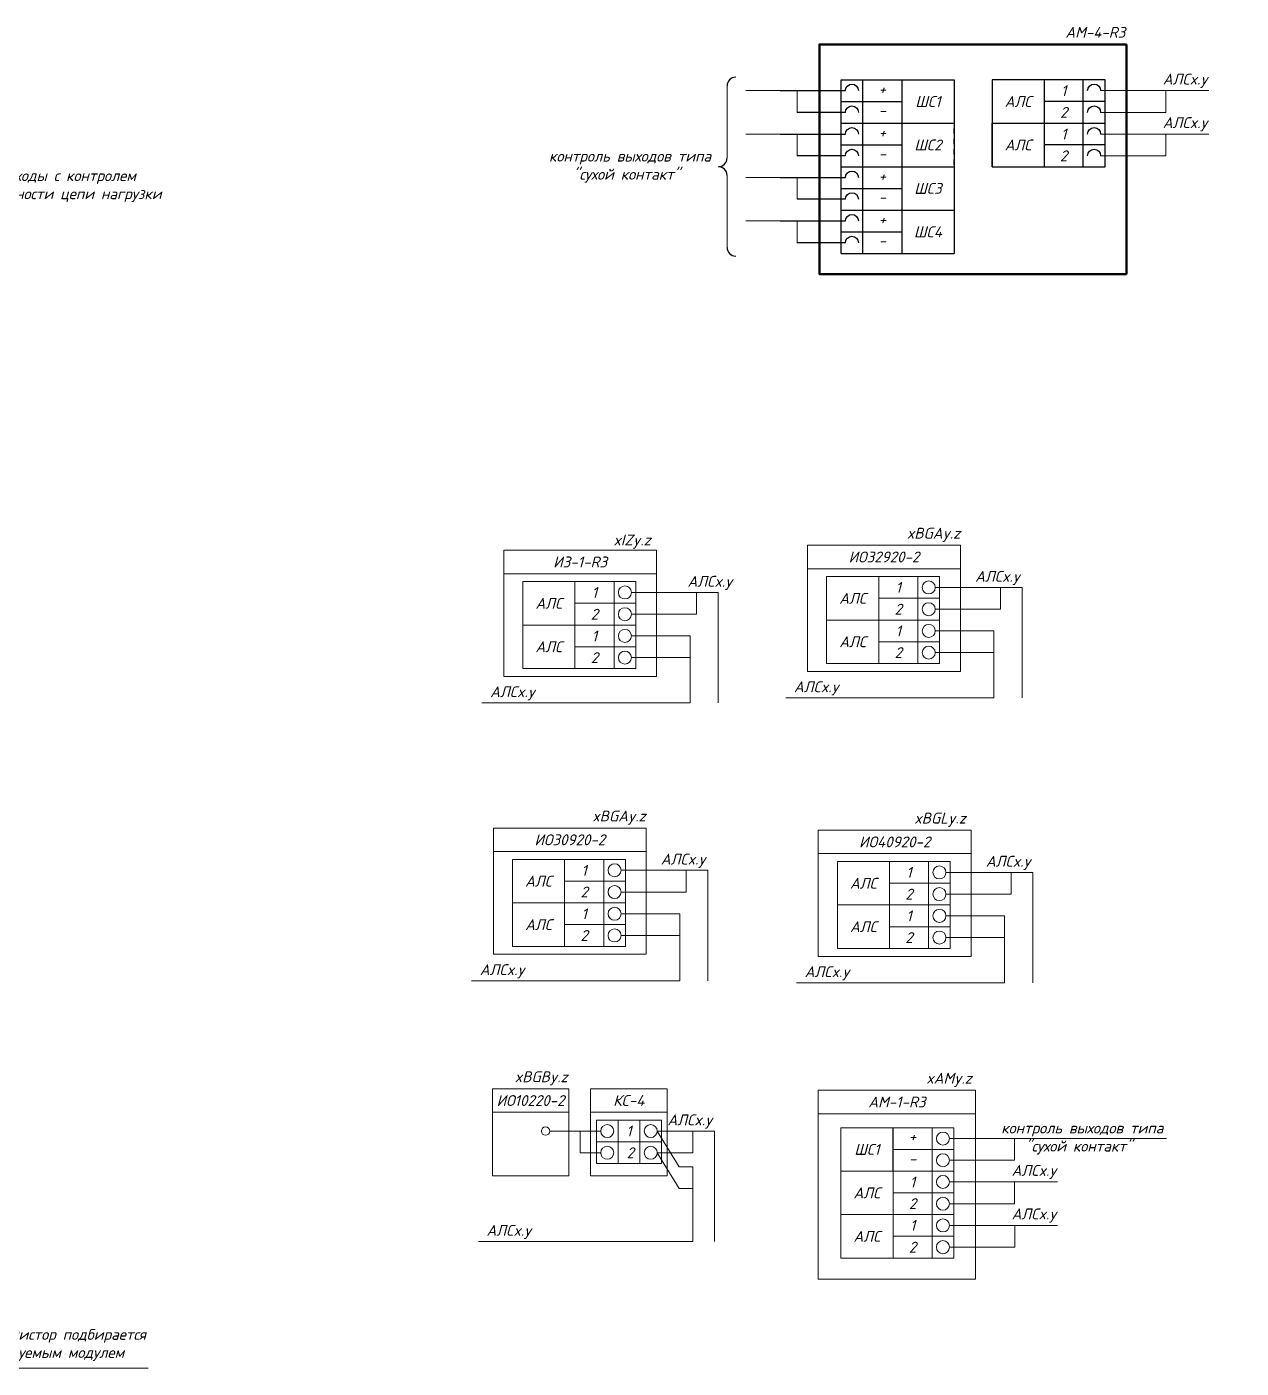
# Model space of a CAD drawing. Extents: x -72636 to 8142370, y -29900 to 852868.
# Drawn here: x 465636 to 493593, y 5417 to 36290 of the extents above; entities that cross this region are included whole.
import ezdxf
from ezdxf import colors
from ezdxf.entities.mleader import LeaderData, LeaderLine
from ezdxf.enums import TextEntityAlignment as Align
from ezdxf.math import Vec2, Vec3

# ---------------------------------------------------------------- set-up
doc = ezdxf.new("R2010")
doc.units = 0
doc.header["$LTSCALE"] = 100
doc.layers.add('RC-Схемы', color=7, linetype='Continuous', lineweight=0)
doc.layers.add('Схемы подключ', color=7, linetype='Continuous', lineweight=15)
doc.styles.add('ISOCPEUR', font='isocpeui.ttf', dxfattribs={"height": 250})

# ---------------------------------------------------------------- blocks, each defined once
blk = doc.blocks.new('_Oblique')
at = {"color": 0, "linetype": 'ByBlock', "lineweight": -2}
blk.add_line((-0.5, -0.5), (0.5, 0.5), dxfattribs=at)
blk = doc.blocks.new('*U53')
for p, q in [((30.4, 9.87), (10.4, 9.87)), ((25.4, 4.87), (25.4, 9.87)), ((10.4, 4.87), (25.4, 4.87)), ((23.9, -0.13), (10.4, -0.13)), ((23.9, -5.13), (10.4, -5.13))]:
    blk.add_line(p, q)
for points in [[(-19, 19.6), (16.2, 19.6), (16.2, -9.46), (-19, -9.46)], [(16.2, 19.6), (-19, 19.6), (-19, 14.19), (16.2, 14.19)]]:
    blk.add_lwpolyline(points, close=True)
for points in [[(-14.6, 12.37), (-2.6, 12.37)], [(-14.6, 12.37), (-14.6, 2.37)], [(-2.6, 12.37), (-14.6, 12.37)], [(-2.6, 12.37), (6.4, 12.37)], [(-2.6, 12.37), (-2.6, -7.63)], [(6.4, 12.37), (-2.6, 12.37)], [(6.4, -7.63), (6.4, 12.37)], [(11.4, 12.37), (6.4, 12.37)], [(11.4, 12.37), (6.4, 12.37)], [(11.4, -7.63), (11.4, 12.37)], [(30.39, 9.87), (30.39, -15.55)], [(-2.6, 7.37), (6.4, 7.37)], [(6.4, 7.37), (-2.6, 7.37)], [(11.4, 7.37), (6.4, 7.37)], [(11.4, 7.37), (6.4, 7.37)], [(-14.6, 2.37), (-2.6, 2.37)], [(-14.6, 2.37), (-14.6, -7.63)], [(-2.6, 2.37), (-14.6, 2.37)], [(-14.6, 2.37), (-2.6, 2.37)], [(-14.6, -7.63), (-14.6, 2.37)], [(-2.6, 2.37), (6.4, 2.37)], [(6.4, 2.37), (-2.6, 2.37)], [(-2.6, 2.37), (6.4, 2.37)], [(11.4, 2.37), (6.4, 2.37)], [(11.4, 2.37), (6.4, 2.37)], [(11.4, 2.37), (6.4, 2.37)], [(-24, -15.55), (23.9, -15.55), (23.9, -0.13)], [(-2.6, -2.63), (6.4, -2.63)], [(6.4, -2.63), (-2.6, -2.63)], [(11.4, -2.63), (6.4, -2.63)], [(11.4, -2.63), (6.4, -2.63)], [(-14.6, -7.63), (-2.6, -7.63)], [(-2.6, -7.63), (6.4, -7.63)], [(11.4, -7.63), (6.4, -7.63)]]:
    blk.add_lwpolyline(points)
for points in [[(10.4, 9.87, -1), (7.4, 9.87, -1)], [(10.4, 4.87, -1), (7.4, 4.87, -1)], [(10.4, -0.13, -1), (7.4, -0.13, -1)], [(10.4, -5.13, -1), (7.4, -5.13, -1)]]:
    blk.add_lwpolyline(points, format="xyb", close=True)
at = {"style": 'ISOCPEUR'}
for s, p in [('xIZy.z', (6.26, 20.7)), ('АЛСx.y', (23.31, 11.19)), ('АЛСx.y', (-22.13, -14.23))]:
    blk.add_text(s, height=2.5, dxfattribs=at).set_placement(p)
for s, p in [('1', (1.9, 9.87)), ('АЛС', (-8.6, 7.37)), ('2', (1.9, 4.87)), ('1', (1.91, -0.13)), ('АЛС', (-8.6, -2.63)), ('2', (1.91, -5.13))]:
    blk.add_text(s, height=2.5, dxfattribs=at).set_placement(p, align=Align.MIDDLE_CENTER)
at = {"insert": (-1.4, 16.89), "char_height": 2.5, "width": 35.2016, "attachment_point": 5, "style": 'ISOCPEUR'}
blk.add_mtext('ИЗ-1-R3', dxfattribs=at)
blk = doc.blocks.new('*U54')
for p, q in [((54.36, 25.39), (34.36, 25.39)), ((49.36, 20.39), (49.36, 25.39)), ((34.36, 20.39), (49.36, 20.39)), ((47.86, 15.39), (34.37, 15.39)), ((47.86, 10.39), (34.36, 10.39))]:
    blk.add_line(p, q)
for points in [[(4.96, 35.11), (40.17, 35.11), (40.17, 6.06), (4.96, 6.06)], [(40.17, 35.11), (4.96, 35.11), (4.96, 29.71), (40.17, 29.71)]]:
    blk.add_lwpolyline(points, close=True)
for points in [[(9.36, 27.89), (21.36, 27.89)], [(9.36, 27.89), (9.36, 17.89)], [(21.36, 27.89), (9.36, 27.89)], [(21.36, 27.89), (30.36, 27.89)], [(21.36, 27.89), (21.36, 7.89)], [(30.36, 27.89), (21.36, 27.89)], [(30.36, 7.89), (30.36, 27.89)], [(35.37, 27.89), (30.36, 27.89)], [(35.36, 27.89), (30.36, 27.89)], [(35.37, 7.89), (35.37, 27.89)], [(54.36, 25.39), (54.36, -0.04)], [(21.36, 22.89), (30.36, 22.89)], [(30.36, 22.89), (21.36, 22.89)], [(35.37, 22.89), (30.36, 22.89)], [(35.36, 22.89), (30.36, 22.89)], [(9.36, 17.89), (21.36, 17.89)], [(9.37, 7.89), (9.36, 17.89)], [(9.37, 17.89), (21.36, 17.89)], [(9.37, 17.89), (9.37, 7.89)], [(21.37, 17.89), (9.37, 17.89)], [(21.36, 17.89), (30.36, 17.89)], [(21.36, 17.89), (30.36, 17.89)], [(30.37, 17.89), (21.37, 17.89)], [(35.36, 17.89), (30.36, 17.89)], [(35.37, 17.89), (30.36, 17.89)], [(35.37, 17.89), (30.37, 17.89)], [(-0.04, -0.04), (47.86, -0.04), (47.86, 15.39)], [(30.36, 12.89), (21.36, 12.89)], [(21.37, 12.89), (30.37, 12.89)], [(35.37, 12.89), (30.36, 12.89)], [(35.37, 12.89), (30.37, 12.89)], [(9.37, 7.89), (21.36, 7.89)], [(21.36, 7.89), (30.36, 7.89)], [(35.37, 7.89), (30.36, 7.89)]]:
    blk.add_lwpolyline(points)
for points in [[(34.36, 25.39, -1), (31.36, 25.39, -1)], [(34.36, 20.39, -1), (31.36, 20.39, -1)], [(34.37, 15.39, -1), (31.37, 15.39, -1)], [(34.36, 10.39, -1), (31.36, 10.39, -1)]]:
    blk.add_lwpolyline(points, format="xyb", close=True)
at = {"style": 'ISOCPEUR'}
for s, p in [('xBGAy.z', (27.84, 36.63)), ('АЛСx.y', (43.55, 26.71)), ('АЛСx.y', (1.83, 1.28))]:
    blk.add_text(s, height=2.5, dxfattribs=at).set_placement(p)
for s, p in [('1', (25.86, 25.39)), ('АЛС', (15.36, 22.89)), ('2', (25.86, 20.39)), ('1', (25.87, 15.39)), ('АЛС', (15.37, 12.89)), ('2', (25.87, 10.39))]:
    blk.add_text(s, height=2.5, dxfattribs=at).set_placement(p, align=Align.MIDDLE_CENTER)
at = {"insert": (22.56, 32.41), "char_height": 2.5, "width": 35.2016, "attachment_point": 5, "style": 'ISOCPEUR'}
blk.add_mtext('ИО32920-2', dxfattribs=at)
blk = doc.blocks.new('*U55')
for p, q in [((54.36, 25.39), (34.36, 25.39)), ((49.36, 20.39), (49.36, 25.39)), ((34.36, 20.39), (49.36, 20.39)), ((47.86, 15.39), (34.37, 15.39)), ((47.86, 10.39), (34.36, 10.39))]:
    blk.add_line(p, q)
for points in [[(4.96, 35.11), (40.17, 35.11), (40.17, 6.06), (4.96, 6.06)], [(40.17, 35.11), (4.96, 35.11), (4.96, 29.71), (40.17, 29.71)]]:
    blk.add_lwpolyline(points, close=True)
for points in [[(9.36, 27.89), (21.36, 27.89)], [(9.36, 27.89), (9.36, 17.89)], [(21.36, 27.89), (9.36, 27.89)], [(21.36, 27.89), (30.36, 27.89)], [(21.36, 27.89), (21.36, 7.89)], [(30.36, 27.89), (21.36, 27.89)], [(30.36, 7.89), (30.36, 27.89)], [(35.37, 27.89), (30.36, 27.89)], [(35.36, 27.89), (30.36, 27.89)], [(35.37, 7.89), (35.37, 27.89)], [(54.36, 25.39), (54.36, -0.04)], [(21.36, 22.89), (30.36, 22.89)], [(30.36, 22.89), (21.36, 22.89)], [(35.37, 22.89), (30.36, 22.89)], [(35.36, 22.89), (30.36, 22.89)], [(9.36, 17.89), (21.36, 17.89)], [(9.37, 7.89), (9.36, 17.89)], [(9.37, 17.89), (21.36, 17.89)], [(9.37, 17.89), (9.37, 7.89)], [(21.37, 17.89), (9.37, 17.89)], [(21.36, 17.89), (30.36, 17.89)], [(21.36, 17.89), (30.36, 17.89)], [(30.37, 17.89), (21.37, 17.89)], [(35.36, 17.89), (30.36, 17.89)], [(35.37, 17.89), (30.36, 17.89)], [(35.37, 17.89), (30.37, 17.89)], [(-0.04, -0.04), (47.86, -0.04), (47.86, 15.39)], [(30.36, 12.89), (21.36, 12.89)], [(21.37, 12.89), (30.37, 12.89)], [(35.37, 12.89), (30.36, 12.89)], [(35.37, 12.89), (30.37, 12.89)], [(9.37, 7.89), (21.36, 7.89)], [(21.36, 7.89), (30.36, 7.89)], [(35.37, 7.89), (30.36, 7.89)]]:
    blk.add_lwpolyline(points)
for points in [[(34.36, 25.39, -1), (31.36, 25.39, -1)], [(34.36, 20.39, -1), (31.36, 20.39, -1)], [(34.37, 15.39, -1), (31.37, 15.39, -1)], [(34.36, 10.39, -1), (31.36, 10.39, -1)]]:
    blk.add_lwpolyline(points, format="xyb", close=True)
at = {"style": 'ISOCPEUR'}
for s, p in [('xBGAy.z', (27.73, 36.63)), ('АЛСx.y', (43.5, 26.71)), ('АЛСx.y', (1.83, 1.28))]:
    blk.add_text(s, height=2.5, dxfattribs=at).set_placement(p)
for s, p in [('1', (25.86, 25.39)), ('АЛС', (15.36, 22.89)), ('2', (25.86, 20.39)), ('1', (25.87, 15.39)), ('АЛС', (15.37, 12.89)), ('2', (25.87, 10.39))]:
    blk.add_text(s, height=2.5, dxfattribs=at).set_placement(p, align=Align.MIDDLE_CENTER)
at = {"insert": (22.56, 32.41), "char_height": 2.5, "width": 35.2016, "attachment_point": 5, "style": 'ISOCPEUR'}
blk.add_mtext('ИО30920-2', dxfattribs=at)
blk = doc.blocks.new('*U56')
for p, q in [((54.36, 25.39), (34.36, 25.39)), ((49.36, 20.39), (49.36, 25.39)), ((34.36, 20.39), (49.36, 20.39)), ((47.86, 15.39), (34.37, 15.39)), ((47.86, 10.39), (34.36, 10.39))]:
    blk.add_line(p, q)
for points in [[(4.96, 35.11), (40.17, 35.11), (40.17, 6.06), (4.96, 6.06)], [(40.17, 35.11), (4.96, 35.11), (4.96, 29.71), (40.17, 29.71)]]:
    blk.add_lwpolyline(points, close=True)
for points in [[(9.36, 27.89), (21.36, 27.89)], [(9.36, 27.89), (9.36, 17.89)], [(21.36, 27.89), (9.36, 27.89)], [(21.36, 27.89), (30.36, 27.89)], [(21.36, 27.89), (21.36, 7.89)], [(30.36, 27.89), (21.36, 27.89)], [(30.36, 7.89), (30.36, 27.89)], [(35.37, 27.89), (30.36, 27.89)], [(35.36, 27.89), (30.36, 27.89)], [(35.37, 7.89), (35.37, 27.89)], [(54.36, 25.39), (54.36, -0.04)], [(21.36, 22.89), (30.36, 22.89)], [(30.36, 22.89), (21.36, 22.89)], [(35.37, 22.89), (30.36, 22.89)], [(35.36, 22.89), (30.36, 22.89)], [(9.36, 17.89), (21.36, 17.89)], [(9.37, 7.89), (9.36, 17.89)], [(9.37, 17.89), (21.36, 17.89)], [(9.37, 17.89), (9.37, 7.89)], [(21.37, 17.89), (9.37, 17.89)], [(21.36, 17.89), (30.36, 17.89)], [(21.36, 17.89), (30.36, 17.89)], [(30.37, 17.89), (21.37, 17.89)], [(35.36, 17.89), (30.36, 17.89)], [(35.37, 17.89), (30.36, 17.89)], [(35.37, 17.89), (30.37, 17.89)], [(-0.04, -0.04), (47.86, -0.04), (47.86, 15.39)], [(30.36, 12.89), (21.36, 12.89)], [(21.37, 12.89), (30.37, 12.89)], [(35.37, 12.89), (30.36, 12.89)], [(35.37, 12.89), (30.37, 12.89)], [(9.37, 7.89), (21.36, 7.89)], [(21.36, 7.89), (30.36, 7.89)], [(35.37, 7.89), (30.36, 7.89)]]:
    blk.add_lwpolyline(points)
for points in [[(34.36, 25.39, -1), (31.36, 25.39, -1)], [(34.36, 20.39, -1), (31.36, 20.39, -1)], [(34.37, 15.39, -1), (31.37, 15.39, -1)], [(34.36, 10.39, -1), (31.36, 10.39, -1)]]:
    blk.add_lwpolyline(points, format="xyb", close=True)
at = {"style": 'ISOCPEUR'}
for s, p in [('xBGLy.z', (27.08, 36.63)), ('АЛСx.y', (43.55, 26.71)), ('АЛСx.y', (1.83, 1.28))]:
    blk.add_text(s, height=2.5, dxfattribs=at).set_placement(p)
for s, p in [('1', (25.86, 25.39)), ('АЛС', (15.36, 22.89)), ('2', (25.86, 20.39)), ('1', (25.87, 15.39)), ('АЛС', (15.37, 12.89)), ('2', (25.87, 10.39))]:
    blk.add_text(s, height=2.5, dxfattribs=at).set_placement(p, align=Align.MIDDLE_CENTER)
at = {"insert": (22.56, 32.41), "char_height": 2.5, "width": 35.2016, "attachment_point": 5, "style": 'ISOCPEUR'}
blk.add_mtext('ИО40920-2', dxfattribs=at)
blk = doc.blocks.new('*U57')
for p, q in [((54.36, 25.39), (41.14, 25.39)), ((41.14, 25.39), (46.16, 17.18)), ((49.36, 20.39), (49.36, 25.39)), ((41.14, 20.39), (49.36, 20.39)), ((41.14, 20.39), (46.16, 12.18)), ((49.36, 17.18), (46.16, 17.18)), ((49.36, 17.18), (49.36, 12.18)), ((49.36, 12.18), (46.16, 12.18))]:
    blk.add_line(p, q)
for points in [[(3.18, 35.11), (20.78, 35.11), (20.78, 15.07), (3.18, 15.07)], [(20.78, 35.11), (3.18, 35.11), (3.18, 29.71), (20.78, 29.71)], [(43.4, 35.11), (25.8, 35.11), (25.8, 29.71), (43.4, 29.71)], [(25.8, 35.11), (43.4, 35.11), (43.4, 15.07), (25.8, 15.07)], [(27.14, 27.89), (27.14, 22.89), (32.14, 22.89), (32.14, 27.89)], [(32.14, 27.89), (32.14, 22.89), (37.14, 22.89), (37.14, 27.89)], [(37.14, 27.89), (37.14, 22.89), (42.14, 22.89), (42.14, 27.89)], [(27.14, 22.89), (27.14, 17.89), (32.14, 17.89), (32.14, 22.89)], [(32.14, 22.89), (32.14, 17.89), (37.14, 17.89), (37.14, 22.89)], [(37.14, 22.89), (37.14, 17.89), (42.14, 17.89), (42.14, 22.89)]]:
    blk.add_lwpolyline(points, close=True)
for points in [[(23.39, 25.39), (16.41, 25.39)], [(28.14, 25.39), (23.39, 25.39), (23.39, 20.39), (28.14, 20.39)], [(54.36, 25.39), (54.36, -0.04)], [(-0.04, -0.04), (49.36, -0.04), (49.36, 12.18)]]:
    blk.add_lwpolyline(points)
for points in [[(31.14, 25.39, -1), (28.14, 25.39, -1)], [(41.14, 25.39, -1), (38.14, 25.39, -1)], [(31.14, 20.39, -1), (28.14, 20.39, -1)], [(41.14, 20.39, -1), (38.14, 20.39, -1)]]:
    blk.add_lwpolyline(points, format="xyb", close=True)
blk.add_circle((15.44, 25.39), 0.967)
at = {"style": 'ISOCPEUR'}
for s, p in [('xBGBy.z', (8.35, 36.63)), ('АЛСx.y', (43.5, 26.71)), ('АЛСx.y', (1.83, 1.28))]:
    blk.add_text(s, height=2.5, dxfattribs=at).set_placement(p)
for s, p in [('1', (34.64, 25.39)), ('2', (34.95, 20.39))]:
    blk.add_text(s, height=2.5, dxfattribs=at).set_placement(p, align=Align.MIDDLE_CENTER)
at = {"char_height": 2.5, "width": 17.6008, "attachment_point": 5, "style": 'ISOCPEUR'}
for s, insert in [('ИО10220-2', (11.98, 32.41)), ('КС-4', (34.6, 32.41))]:
    blk.add_mtext(s, dxfattribs=dict(at, insert=insert))
blk = doc.blocks.new('*U52')
for p, q in [((-73.21, 9.27), (-123.15, 9.27)), ((-108.15, 4.27), (-108.15, 9.27)), ((-123.15, 4.27), (-108.15, 4.27)), ((-98.27, -0.73), (-123.15, -0.73)), ((-108.15, -5.73), (-108.15, -0.73)), ((-123.15, -5.73), (-108.15, -5.73)), ((-98.27, -10.73), (-123.14, -10.73)), ((-108.14, -15.73), (-108.14, -10.73)), ((-123.14, -15.73), (-108.14, -15.73))]:
    blk.add_line(p, q)
for points in [[(-153.37, 20.38), (-117.15, 20.38), (-117.15, -23.07), (-153.37, -23.07)], [(-117.15, 20.38), (-153.37, 20.38), (-153.37, 14.98), (-117.15, 14.98)], [(-148.15, 11.77), (-122.15, 11.77), (-122.15, 1.77), (-148.15, 1.77)], [(-148.15, 11.77), (-136.15, 11.77), (-136.15, 1.77), (-148.15, 1.77)], [(-136.16, 11.77), (-127.15, 11.77), (-127.15, 1.77), (-136.16, 1.77)], [(-136.16, 11.77), (-127.16, 11.77), (-127.16, 6.77), (-136.16, 6.77)], [(-127.15, 11.77), (-122.15, 11.77), (-122.15, 1.77), (-127.15, 1.77)], [(-127.15, 11.77), (-122.15, 11.77), (-122.15, 6.77), (-127.15, 6.77)], [(-136.15, 6.77), (-127.16, 6.77), (-127.16, 1.77), (-136.15, 1.77)]]:
    blk.add_lwpolyline(points, close=True)
for points in [[(-148.15, 11.77), (-136.16, 11.77)], [(-148.15, 11.77), (-148.15, 1.77)], [(-136.15, 11.77), (-148.15, 11.77)], [(-136.16, 11.77), (-127.16, 11.77)], [(-127.15, 11.77), (-136.15, 11.77)], [(-122.15, 11.77), (-127.16, 11.77)], [(-122.15, 11.77), (-127.15, 11.77)], [(-136.15, 6.77), (-127.15, 6.77)], [(-127.16, 6.77), (-136.15, 6.77)], [(-122.15, 6.77), (-127.16, 6.77)], [(-122.15, 6.77), (-127.15, 6.77)], [(-148.15, 1.77), (-148.15, -18.23)], [(-148.15, 1.77), (-136.16, 1.77)], [(-136.15, 1.77), (-148.15, 1.77)], [(-148.15, 1.77), (-136.15, 1.77)], [(-136.15, 1.77), (-148.15, 1.77)], [(-148.15, 1.77), (-122.15, 1.77)], [(-148.15, 1.77), (-143.15, 1.77)], [(-148.15, 1.77), (-143.15, 1.77)], [(-148.15, 1.77), (-143.15, 1.77)], [(-134.15, 1.77), (-143.15, 1.77)], [(-143.15, 1.77), (-134.15, 1.77)], [(-143.15, 1.77), (-134.15, 1.77)], [(-136.16, 1.77), (-127.16, 1.77)], [(-136.15, 1.77), (-136.15, -18.23)], [(-127.15, 1.77), (-136.15, 1.77)], [(-127.15, 1.77), (-136.15, 1.77)], [(-122.15, 1.77), (-134.15, 1.77)], [(-134.15, 1.77), (-122.15, 1.77)], [(-122.15, 1.77), (-134.15, 1.77)], [(-134.15, 1.77), (-122.15, 1.77)], [(-122.15, 1.77), (-127.16, 1.77)], [(-127.15, -18.23), (-127.15, 1.77)], [(-122.15, 1.77), (-127.15, 1.77)], [(-122.15, 1.77), (-127.15, 1.77)], [(-122.15, -18.23), (-122.15, 1.77)], [(-136.15, -3.23), (-127.15, -3.23)], [(-127.15, -3.23), (-136.15, -3.23)], [(-122.15, -3.23), (-127.15, -3.23)], [(-122.15, -3.23), (-127.15, -3.23)], [(-148.15, -8.23), (-136.15, -8.23)], [(-136.15, -8.23), (-127.15, -8.23)], [(-127.15, -8.23), (-136.15, -8.23)], [(-136.15, -8.23), (-127.15, -8.23)], [(-122.15, -8.23), (-127.15, -8.23)], [(-122.14, -8.23), (-127.15, -8.23)], [(-122.15, -8.23), (-127.15, -8.23)], [(-136.15, -13.23), (-127.15, -13.23)], [(-127.15, -13.23), (-136.15, -13.23)], [(-122.15, -13.23), (-127.15, -13.23)], [(-122.14, -13.23), (-127.15, -13.23)], [(-148.15, -18.23), (-136.15, -18.23)], [(-136.15, -18.23), (-127.15, -18.23)], [(-122.15, -18.23), (-127.15, -18.23)]]:
    blk.add_lwpolyline(points)
for points in [[(-123.15, 9.27, -1), (-126.15, 9.27, -1)], [(-123.16, 4.27, -1), (-126.16, 4.27, -1)], [(-123.15, -0.73, -1), (-126.15, -0.73, -1)], [(-123.15, -5.73, -1), (-126.15, -5.73, -1)], [(-123.15, -10.73, -1), (-126.15, -10.73, -1)], [(-123.15, -15.73, -1), (-126.15, -15.73, -1)]]:
    blk.add_lwpolyline(points, format="xyb", close=True)
at = {"layer": 'RC-Схемы', "style": 'ISOCPEUR'}
for s, p in [('xAMy.z', (-128.49, 21.91)), ('АЛСx.y', (-108.85, 0.68)), ('АЛСx.y', (-108.85, -9.32))]:
    blk.add_text(s, height=2.5, dxfattribs=at).set_placement(p)
for s, p in [('+', (-131.66, 9.76)), ('ШС1', (-142.15, 6.77)), ('-', (-131.66, 4.65)), ('1', (-131.65, -0.73)), ('АЛС', (-142.15, -3.23)), ('2', (-131.65, -5.73)), ('АЛС', (-142.15, -13.23)), ('1', (-131.64, -10.73)), ('2', (-131.64, -15.73))]:
    blk.add_text(s, height=2.5, dxfattribs=at).set_placement(p, align=Align.MIDDLE_CENTER)
at = {"layer": 'RC-Схемы', "insert": (-135.26, 17.68), "char_height": 2.5, "width": 36.22, "attachment_point": 5, "style": 'ISOCPEUR'}
blk.add_mtext('АМ-1-R3', dxfattribs=at)
at = {"layer": 'RC-Схемы', "insert": (-93.38, 9.27), "char_height": 2.5, "attachment_point": 5, "style": 'ISOCPEUR'}
blk.add_mtext_dynamic_manual_height_columns(' контроль выходов типа\\P"сухой контакт"', width=5195.1474, gutter_width=1250, heights=[0], dxfattribs=at)

msp = doc.modelspace()

# ---------------------------------------------------------------- linework, layer by layer
for centre, start, end in [((481956, 34929), 90, 180), ((481556, 33271), 270, 0), ((481556, 32871), 0, 90), ((481956, 31212), 180, 270)]:
    msp.add_arc(centre, 200, start, end)
at = {"layer": 'Схемы подключ'}
for p, q in [((481756, 33271), (481756, 34929)), ((482982, 34821), (482188, 34821)), ((483371, 34321), (483371, 34821)), ((492845, 34821), (490358, 34821)), ((491858, 34321), (491858, 34821)), ((490358, 34321), (491858, 34321)), ((482982, 33821), (482188, 33821)), ((483371, 33321), (483371, 33821)), ((492845, 33821), (490358, 33821)), ((491858, 33321), (491858, 33821)), ((490358, 33321), (491858, 33321)), ((481756, 32871), (481756, 31212)), ((482981, 32821), (482188, 32821)), ((483371, 32321), (483371, 32821)), ((482982, 31821), (482188, 31821)), ((483372, 31321), (483372, 31821))]:
    msp.add_line(p, q, dxfattribs=at)
at = {"layer": 'Схемы подключ', "color": 0, "lineweight": 25}
for p, q in [((486982, 35071), (486982, 33071)), ((490458, 35071), (487858, 35071)), ((482980, 34821), (484482, 34821)), ((484482, 34321), (483371, 34321)), ((490458, 34571), (489058, 34571)), ((482980, 33821), (484482, 33821)), ((490458, 33571), (489058, 33571)), ((484482, 33321), (483371, 33321)), ((482980, 32821), (484482, 32821)), ((484482, 32321), (483371, 32321)), ((482980, 31821), (484482, 31821)), ((484482, 31321), (483372, 31321))]:
    msp.add_line(p, q, dxfattribs=at)
at = {"layer": 'Схемы подключ', "color": 1}
msp.add_line((461358, 5417), (468427, 5417), dxfattribs=at)
at = {"layer": 'Схемы подключ', "lineweight": 50}
for points in [[(490954, 30600), (483882, 30600), (483882, 35887), (490954, 35887)], [(490954, 35887), (490954, 30600)]]:
    msp.add_lwpolyline(points, dxfattribs=at)
at = {"layer": 'Схемы подключ', "color": 0, "lineweight": 25}
for points in [[(484382, 35071), (486982, 35071)], [(484382, 34571), (484382, 35071)], [(484882, 31071), (484882, 35071)], [(485782, 35071), (485782, 31071)], [(487858, 35071), (487858, 34071)], [(489058, 35071), (489058, 34571)], [(489958, 34071), (489958, 35071)], [(490458, 34071), (490458, 35071)], [(484382, 34571), (485782, 34571)], [(484382, 34071), (484382, 34571)], [(489058, 34571), (489058, 33071)], [(489958, 34071), (489958, 34571)], [(490458, 34071), (490458, 34571)], [(484382, 34071), (486982, 34071)], [(484382, 33571), (484382, 34071)], [(487858, 34071), (487858, 33071)], [(487858, 34071), (490458, 34071)], [(487858, 33071), (487858, 34071)], [(489958, 33571), (489958, 34071)], [(490458, 33571), (490458, 34071)], [(484381, 33831), (484381, 33951)], [(484381, 33591), (484381, 33711)], [(486982, 33831), (486982, 33951)], [(486982, 33591), (486982, 33711)], [(484381, 33351), (484381, 33471)], [(484382, 33071), (484382, 33571)], [(484382, 33571), (485782, 33571)], [(486982, 33351), (486982, 33471)], [(489958, 33071), (489958, 33571)], [(490458, 33071), (490458, 33571)], [(484381, 33111), (484381, 33231)], [(484381, 33071), (486982, 33071)], [(484381, 32571), (484381, 33071)], [(486982, 33111), (486982, 33231)], [(486982, 33071), (486982, 32071)], [(487858, 33071), (490458, 33071)], [(484381, 32571), (485782, 32571)], [(484382, 32071), (484382, 32571)], [(484382, 32071), (486982, 32071)], [(484382, 31571), (484382, 32071)], [(486982, 32071), (486982, 31071)], [(484382, 31071), (484382, 31571)], [(484382, 31571), (485782, 31571)], [(484382, 31071), (486982, 31071)]]:
    msp.add_lwpolyline(points, dxfattribs=at)
for points in [[(484482, 34821, -1), (484782, 34821)], [(490058, 34821, -1), (490358, 34821)], [(484482, 34321, -1), (484782, 34321)], [(490058, 34321, -1), (490358, 34321)], [(484482, 33821, -1), (484782, 33821)], [(490058, 33821, -1), (490358, 33821)], [(484482, 33321, -1), (484782, 33321)], [(490058, 33321, -1), (490358, 33321)], [(484482, 32821, -1), (484782, 32821)], [(484482, 32321, -1), (484782, 32321)], [(484482, 31821, -1), (484782, 31821)], [(484482, 31321, -1), (484782, 31321)]]:
    msp.add_lwpolyline(points, format="xyb", dxfattribs=at)

# ---------------------------------------------------------------- block references
at = {"layer": 'RC-Схемы', "color": 1, "lineweight": 30, "ltscale": 30, "xscale": 100, "yscale": 100, "zscale": 100}
for name, p in [('*U54', (483113, 20847)), ('*U53', (478515, 22284)), ('*U55', (475881, 14337)), ('*U56', (483360, 14289)), ('*U57', (476035, 8336)), ('*U52', (499193, 9775))]:
    msp.add_blockref(name, p, dxfattribs=at)

# ---------------------------------------------------------------- texts
at = {"layer": 'Схемы подключ', "color": 7, "style": 'ISOCPEUR'}
msp.add_text('АМ-4-R3', height=250, dxfattribs=at).set_placement((489545, 36039))
at = {"layer": 'Схемы подключ', "style": 'ISOCPEUR'}
for p in [(491788, 34961), (491788, 33961)]:
    msp.add_text('АЛСx.y', height=250, dxfattribs=at).set_placement(p)
at = {"layer": 'Схемы подключ', "color": 0, "lineweight": 25, "style": 'ISOCPEUR'}
for s, p in [('+', (485331, 34858)), ('1', (489508, 34821)), ('ШС1', (486382, 34571)), ('АЛС', (488458, 34571)), ('-', (485331, 34369)), ('2', (489508, 34321)), ('+', (485331, 33858)), ('ШС2', (486382, 33571)), ('АЛС', (488458, 33571)), ('1', (489508, 33821)), ('-', (485331, 33369)), ('2', (489508, 33321)), ('+', (485332, 32858)), ('ШС3', (486382, 32571)), ('-', (485332, 32369)), ('+', (485332, 31858)), ('ШС4', (486382, 31571)), ('-', (485332, 31369))]:
    msp.add_text(s, height=250, dxfattribs=at).set_placement(p, align=Align.MIDDLE_CENTER)
at = {"layer": 'Схемы подключ', "char_height": 250, "attachment_point": 5, "style": 'ISOCPEUR'}
for s, width, insert in [(' контроль выходов типа\\P"сухой контакт"', 4034.45, (479444, 33071)), ('выходы с контролем целостности цепи нагрузки', 4562.5, (466547, 32622))]:
    msp.add_mtext_dynamic_manual_height_columns(s, width=width, gutter_width=1250, heights=[0], dxfattribs=dict(at, insert=insert))
at = {"layer": 'Схемы подключ', "color": 1, "insert": (461384, 6319), "char_height": 250, "attachment_point": 1, "style": 'ISOCPEUR'}
msp.add_mtext_dynamic_manual_height_columns('токоограничивающий резистор подбирается в соответствии с используемым модулем', width=7072.91, gutter_width=1250, heights=[0], dxfattribs=at)

# ---------------------------------------------------------------- leaders
at = {"color": 0}
ml = msp.add_multileader_mtext('Standard', dxfattribs=at)
ml.set_content('Соединение по радиосигналу', color=7, style='ISOCPEUR')
ml.set_leader_properties(color=256)
ml.set_arrow_properties(name='OBLIQUE')
ml.build(insert=Vec2(0, 0))
ml.multileader.update_dxf_attribs({"has_dogleg": 0, "text_left_attachment_type": 6, "text_right_attachment_type": 6, "dogleg_length": 0.5, "arrow_head_size": 100, "scale": 100})
ctx = ml.context
ctx.base_point, ctx.scale, ctx.char_height, ctx.arrow_head_size, ctx.landing_gap_size, ctx.plane_origin = Vec3(167921, 25028), 100, 200, 100, 0, Vec3(175073, 26969)
ctx.left_attachment, ctx.right_attachment = 6, 6
notes = []
notes.append((ctx, [(0, (1, 1, 0), (167871, 25028), (1, 0), 50, [(0, [(167168, 24443)], 0, [])])]))
ctx.mtext.insert, ctx.mtext.width, ctx.mtext.defined_height, ctx.mtext.flow_direction = Vec3(167921, 25288), 5754.24, 140, 5
ml = msp.add_multileader_mtext('Standard', dxfattribs=at)
ml.set_content('{\\fISOCPEUR|b0|i1|c204|p34;P5}', color=7, style='ISOCPEUR')
ml.set_leader_properties(color=256)
ml.set_arrow_properties(name='OBLIQUE')
ml.build(insert=Vec2(0, 0))
ml.multileader.update_dxf_attribs({"has_dogleg": 0, "text_left_attachment_type": 6, "text_right_attachment_type": 6, "dogleg_length": 0.5, "arrow_head_size": 100, "scale": 100})
ctx = ml.context
ctx.base_point, ctx.scale, ctx.char_height, ctx.arrow_head_size, ctx.landing_gap_size, ctx.plane_origin = Vec3(167688, 17393), 100, 200, 100, 0, Vec3(177840, 17506)
ctx.left_attachment, ctx.right_attachment = 6, 6
notes.append((ctx, [(1, (1, 1, 0), (167638, 17393), (1, 0), 50, [(0, [(167499, 18232)], 0, [])])]))
ctx.mtext.insert, ctx.mtext.width, ctx.mtext.flow_direction = Vec3(167688, 17633), 79736.13, 5
ml = msp.add_multileader_mtext('Standard', dxfattribs=at)
ml.set_content('{\\fISOCPEUR|b0|i1|c204|p34;P6}', color=7, style='ISOCPEUR')
ml.set_leader_properties(color=256)
ml.set_arrow_properties(name='OBLIQUE')
ml.build(insert=Vec2(0, 0))
ml.multileader.update_dxf_attribs({"has_dogleg": 0, "text_left_attachment_type": 6, "text_right_attachment_type": 6, "dogleg_length": 0.5, "arrow_head_size": 100, "scale": 100})
ctx = ml.context
ctx.base_point, ctx.scale, ctx.char_height, ctx.arrow_head_size, ctx.landing_gap_size, ctx.plane_origin = Vec3(168757, 17396), 100, 200, 100, 0, Vec3(178909, 17509)
ctx.left_attachment, ctx.right_attachment = 6, 6
notes.append((ctx, [(1, (1, 1, 0), (168707, 17396), (1, 0), 50, [(0, [(168384, 18229)], 0, [])])]))
ctx.mtext.insert, ctx.mtext.width, ctx.mtext.flow_direction = Vec3(168757, 17636), 79736.13, 5
for ctx, leaders in notes:
    for number, flags, end, landing, length, lines in leaders:
        leader = LeaderData()
        leader.index, (leader.has_last_leader_line, leader.has_dogleg_vector, leader.attachment_direction) = number, flags
        leader.last_leader_point, leader.dogleg_vector, leader.dogleg_length = Vec3(end), Vec3(landing), length
        for number, points, colour, breaks in lines:
            line = LeaderLine()
            line.index, line.vertices, line.color, line.breaks = number, Vec3.list(points), colors.encode_raw_color(colour), breaks
            leader.lines.append(line)
        ctx.leaders.append(leader)

doc.saveas('drawing.dxf')
